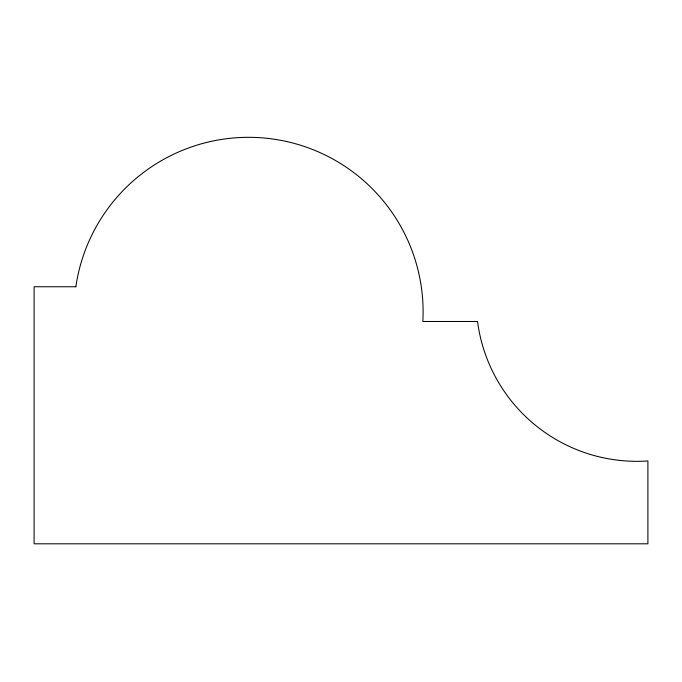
<?xml version="1.0" encoding="UTF-8"?>
<svg xmlns="http://www.w3.org/2000/svg" width="682" height="682" viewBox="0 0 682 682"><rect width="100%" height="100%" fill="white"/><g stroke="black" fill="none" stroke-linecap="round" stroke-linejoin="round"><path stroke-width="1.02" d="M75.855 286.747L34.1 286.747L34.1 543.81L647.9 543.81L647.9 460.947A160.688 160.688 0 0 1 477.536 321.495L422.84 321.495A174.532 174.532 0 0 0 265.963 138.19A174.532 174.532 0 0 0 75.855 286.747"/></g></svg>
